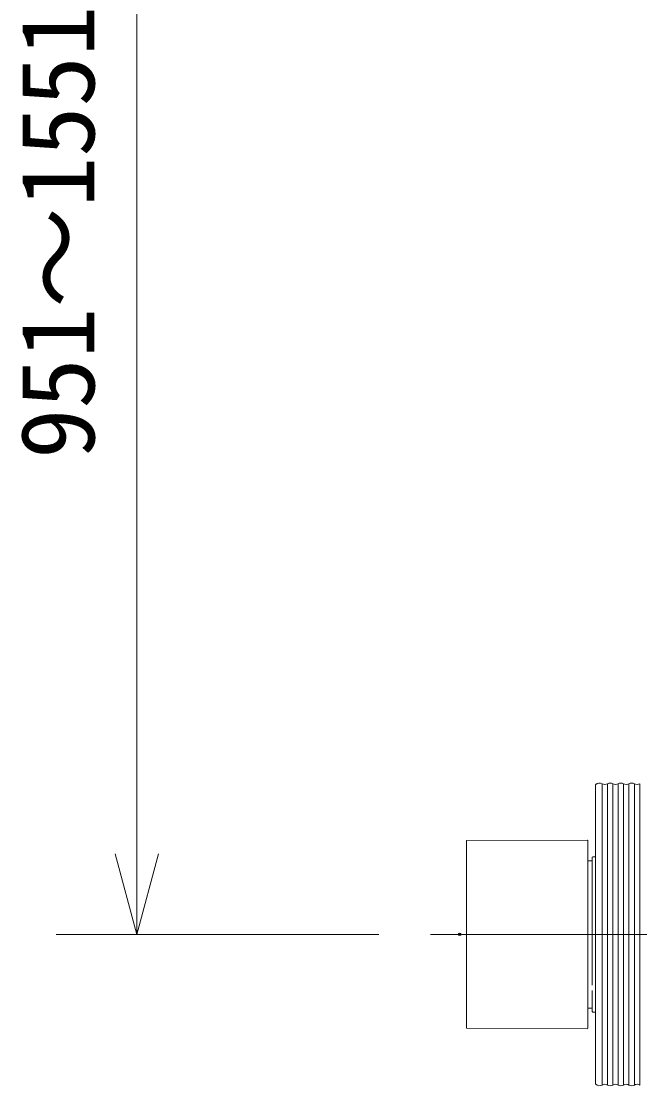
# Model space of a CAD drawing. Units: millimetres, scale not verified. Extents: x -62 to 63, y -57 to 57.
# Drawn here: x 4.04 to 19.36, y 3.72 to 30.1 of the extents above; entities that cross this region are included whole.
import ezdxf
from ezdxf.enums import TextEntityAlignment as Align

# ---------------------------------------------------------------- set-up
doc = ezdxf.new("R2010")
doc.units = ezdxf.units.MM
doc.header["$LTSCALE"] = 0.125
doc.header["$PDMODE"] = 32
doc.header["$PDSIZE"] = 0.0625
doc.linetypes.add('USER2', pattern=[8, 5, -1, 1, -1])
for name, color, linetype, lineweight in [('0-0_0', 7, 'Continuous', 18), ('0-4_GAIKEI', 1, 'Continuous', 18), ('0-5_SUNPO', 7, 'Continuous', 18)]:
    doc.layers.add(name, color=color, linetype=linetype, lineweight=lineweight)
doc.layers.add('0-1_DEFPOINTS', color=7, linetype='Continuous')
doc.styles.add('ＭＳ ゴシック', font='')
doc.styles.get('ＭＳ ゴシック').set_extended_font_data('MS Gothic')

# ---------------------------------------------------------------- blocks, each defined once
blk = doc.blocks.new('_OPEN30')
at = {"layer": '0-0_0'}
blk.add_line((0, 0), (-1, 0), dxfattribs=at)
blk.add_lwpolyline([(-1, 0.26795), (0, 0), (-1, -0.26795)], dxfattribs=at)
blk = doc.blocks.new('D7')
at = {"layer": '0-1_DEFPOINTS'}
blk.add_point((9.8017, 9.7468), dxfattribs=at)
at = {"layer": '0-5_SUNPO'}
for p, q in [((1.8018, 11.7468), (1.8018, 42.5635)), ((7.8017, 9.7468), (-0.1982, 9.7468))]:
    blk.add_line(p, q, dxfattribs=at)
at = {"layer": '0-5_SUNPO', "xscale": 2, "yscale": 2, "rotation": 270}
blk.add_blockref('_OPEN30', (1.8018, 9.7468), dxfattribs=at)
at = {"layer": '0-5_SUNPO', "style": 'ＭＳ ゴシック'}
blk.add_text('951～1551', height=1.833, rotation=90, dxfattribs=at).set_placement((1.3018, 21.5301), align=Align.BOTTOM_LEFT)

msp = doc.modelspace()

# ---------------------------------------------------------------- linework, layer by layer
at = {"layer": '0-4_GAIKEI', "color": 7}
for p, q in [((18.2625, 11.1667), (18.2625, 3.7727)), ((18.4272, 3.7372), (18.4272, 11.2022)), ((18.5602, 3.7372), (18.5602, 11.2022)), ((18.6931, 3.7372), (18.6931, 11.2022)), ((18.826, 3.7372), (18.826, 11.2022)), ((18.9589, 3.7372), (18.9589, 11.2022)), ((19.0919, 3.7372), (19.0919, 11.2022)), ((19.2248, 3.7372), (19.2248, 11.2022)), ((19.3577, 3.7372), (19.3577, 11.2022)), ((18.066, 9.8072), (15.0625, 9.7972)), ((15.0625, 9.7972), (15.0625, 5.1422)), ((18.076, 9.7972), (18.076, 5.1422)), ((20.3087, 7.4697), (14.175, 7.4697)), ((18.066, 5.1322), (15.0625, 5.1422)), ((18.076, 5.1422), (18.066, 5.1322))]:
    msp.add_line(p, q, dxfattribs=at)
at = {"layer": '0-4_GAIKEI'}
for p, q in [((18.076, 9.7972), (18.066, 9.8072)), ((18.076, 9.2947), (18.1825, 9.2947)), ((18.1825, 9.3847), (18.1925, 9.3947)), ((18.1825, 9.3847), (18.1825, 6.2118)), ((18.2625, 9.3947), (18.1925, 9.3947)), ((18.1825, 6.0824), (18.1825, 5.5547)), ((18.076, 5.6447), (18.1825, 5.6447)), ((18.1825, 5.5547), (18.1925, 5.5447)), ((18.2625, 5.5447), (18.1925, 5.5447))]:
    msp.add_line(p, q, dxfattribs=at)
at = {"layer": '0-4_GAIKEI', "color": 7, "linetype": 'USER2'}
msp.add_line((14.1883, 7.4697), (20.627, 7.4697), dxfattribs=at)
at = {"layer": '0-4_GAIKEI', "color": 7}
for centre, radius, start, end in [((18.2875, 11.1667), 0.025, 131.81554, 180), ((18.3608, 11.0847), 0.1349, 60.49646, 131.81554), ((18.4937, 11.3196), 0.1349, 240.49646, 299.50354), ((18.6266, 11.0847), 0.1349, 60.49646, 119.50354), ((18.7596, 11.3196), 0.1349, 240.49646, 299.50354), ((18.8925, 11.0847), 0.1349, 60.49646, 119.50354), ((19.0254, 11.3196), 0.1349, 240.49646, 299.50354), ((19.1583, 11.0847), 0.1349, 60.49646, 119.50354), ((19.2912, 11.3196), 0.1349, 240.49646, 299.50354), ((18.2875, 3.7727), 0.025, 180, 228.18446), ((18.3608, 3.8546), 0.1349, 228.18446, 299.50354), ((18.4937, 3.6197), 0.1349, 60.49646, 119.50354), ((18.6266, 3.8546), 0.1349, 240.49646, 299.50354), ((18.7596, 3.6197), 0.1349, 60.49646, 119.50354), ((18.8925, 3.8546), 0.1349, 240.49646, 299.50354), ((19.0254, 3.6197), 0.1349, 60.49646, 119.50354), ((19.1583, 3.8546), 0.1349, 240.49646, 299.50354), ((19.2912, 3.6197), 0.1349, 60.49646, 119.50354)]:
    msp.add_arc(centre, radius, start, end, dxfattribs=at)

# ---------------------------------------------------------------- block references
at = {"layer": '0-5_SUNPO'}
msp.add_blockref('D7', (5.094, -2.2771), dxfattribs=at)

doc.saveas('drawing.dxf')
